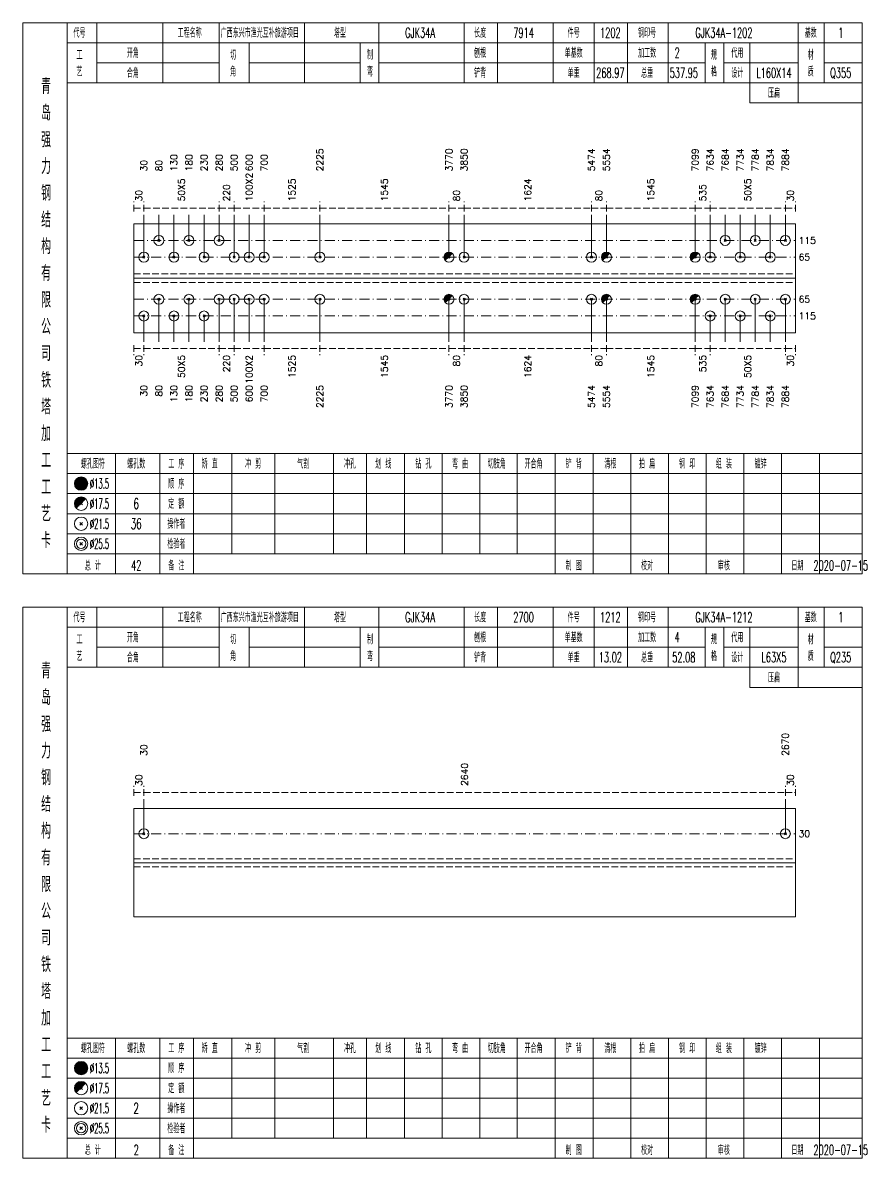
# Model space of a CAD drawing. Extents: x 0 to 2606, y -377 to 6479.
# Drawn here: x 1045.6 to 1298.5, y 1225 to 1565 of the extents above; entities that cross this region are included whole.
import ezdxf
from ezdxf.enums import TextEntityAlignment as Align

# ---------------------------------------------------------------- set-up
doc = ezdxf.new("R2010")
doc.units = 0
doc.header["$MEASUREMENT"] = 0
doc.linetypes.add('一点画线', pattern=[5.2, 3, -1, 0.2, -1])
doc.linetypes.add('虚线', pattern=[2.75, 2, -0.75])
doc.layers.get('0').update_dxf_attribs({"linetype": 'CONTINUOUS', "lineweight": 25})
doc.layers.add('1', color=7, linetype='CONTINUOUS', lineweight=25)
doc.layers.add('4', color=7, linetype='CONTINUOUS', lineweight=25)
doc.styles.get("Standard").update_dxf_attribs({"font": 'simplex.shx', "width": 0.7, "height": 3, "bigfont": 'gbhzfs.shx'})

msp = doc.modelspace()

# ---------------------------------------------------------------- linework, layer by layer
at = {"color": 8, "linetype": '虚线', "lineweight": 9}
for p, q in [((1078.9, 1508.5), (1078.9, 1511.5)), ((1081.9, 1508.5), (1081.9, 1511.5)), ((1081.9, 1508.5), (1081.9, 1511.5)), ((1104.4, 1508.5), (1104.4, 1511.5)), ((1104.4, 1508.5), (1104.4, 1511.5)), ((1108.9, 1508.5), (1108.9, 1511.5)), ((1108.9, 1508.5), (1108.9, 1511.5)), ((1117.9, 1508.5), (1117.9, 1511.5)), ((1117.9, 1508.5), (1117.9, 1511.5)), ((1134.6, 1508.5), (1134.6, 1511.5)), ((1134.6, 1508.5), (1134.6, 1511.5)), ((1173.27, 1508.5), (1173.27, 1511.5)), ((1173.27, 1508.5), (1173.27, 1511.5)), ((1177.77, 1508.5), (1177.77, 1511.5)), ((1177.77, 1508.5), (1177.77, 1511.5)), ((1215.92, 1508.5), (1215.92, 1511.5)), ((1215.92, 1508.5), (1215.92, 1511.5)), ((1220.42, 1508.5), (1220.42, 1511.5)), ((1220.42, 1508.5), (1220.42, 1511.5)), ((1247, 1508.5), (1247, 1511.5)), ((1247, 1508.5), (1247, 1511.5)), ((1251.5, 1508.5), (1251.5, 1511.5)), ((1251.5, 1508.5), (1251.5, 1511.5)), ((1274, 1508.5), (1274, 1511.5)), ((1274, 1508.5), (1274, 1511.5)), ((1277, 1508.5), (1277, 1511.5)), ((1078.9, 1509.5), (1081.9, 1509.5)), ((1081.9, 1509.5), (1104.4, 1509.5)), ((1104.4, 1509.5), (1108.9, 1509.5)), ((1108.9, 1509.5), (1117.9, 1509.5)), ((1117.9, 1509.5), (1134.6, 1509.5)), ((1134.6, 1509.5), (1173.27, 1509.5)), ((1173.27, 1509.5), (1177.77, 1509.5)), ((1177.77, 1509.5), (1215.92, 1509.5)), ((1215.92, 1509.5), (1220.42, 1509.5)), ((1220.42, 1509.5), (1247, 1509.5)), ((1247, 1509.5), (1251.5, 1509.5)), ((1251.5, 1509.5), (1274, 1509.5)), ((1274, 1509.5), (1277, 1509.5)), ((1078.9, 1468.5), (1078.9, 1465.5)), ((1078.9, 1467.5), (1081.9, 1467.5)), ((1081.9, 1468.5), (1081.9, 1465.5)), ((1081.9, 1468.5), (1081.9, 1465.5)), ((1081.9, 1467.5), (1104.4, 1467.5)), ((1104.4, 1468.5), (1104.4, 1465.5)), ((1104.4, 1468.5), (1104.4, 1465.5)), ((1104.4, 1467.5), (1108.9, 1467.5)), ((1108.9, 1468.5), (1108.9, 1465.5)), ((1108.9, 1468.5), (1108.9, 1465.5)), ((1108.9, 1467.5), (1117.9, 1467.5)), ((1117.9, 1468.5), (1117.9, 1465.5)), ((1117.9, 1468.5), (1117.9, 1465.5)), ((1117.9, 1467.5), (1134.6, 1467.5)), ((1134.6, 1468.5), (1134.6, 1465.5)), ((1134.6, 1468.5), (1134.6, 1465.5)), ((1134.6, 1467.5), (1173.27, 1467.5)), ((1173.27, 1468.5), (1173.27, 1465.5)), ((1173.27, 1468.5), (1173.27, 1465.5)), ((1173.27, 1467.5), (1177.77, 1467.5)), ((1177.77, 1468.5), (1177.77, 1465.5)), ((1177.77, 1468.5), (1177.77, 1465.5)), ((1177.77, 1467.5), (1215.92, 1467.5)), ((1215.92, 1468.5), (1215.92, 1465.5)), ((1215.92, 1468.5), (1215.92, 1465.5)), ((1215.92, 1467.5), (1220.42, 1467.5)), ((1220.42, 1468.5), (1220.42, 1465.5)), ((1220.42, 1468.5), (1220.42, 1465.5)), ((1220.42, 1467.5), (1247, 1467.5)), ((1247, 1468.5), (1247, 1465.5)), ((1247, 1468.5), (1247, 1465.5)), ((1247, 1467.5), (1251.5, 1467.5)), ((1251.5, 1468.5), (1251.5, 1465.5)), ((1251.5, 1468.5), (1251.5, 1465.5)), ((1251.5, 1467.5), (1274, 1467.5)), ((1274, 1468.5), (1274, 1465.5)), ((1274, 1468.5), (1274, 1465.5)), ((1274, 1467.5), (1277, 1467.5)), ((1277, 1468.5), (1277, 1465.5)), ((1078.9, 1333.5), (1078.9, 1336.5)), ((1081.9, 1333.5), (1081.9, 1336.5)), ((1081.9, 1333.5), (1081.9, 1336.5)), ((1274, 1333.5), (1274, 1336.5)), ((1274, 1333.5), (1274, 1336.5)), ((1277, 1333.5), (1277, 1336.5)), ((1078.9, 1334.5), (1081.9, 1334.5)), ((1081.9, 1334.5), (1274, 1334.5)), ((1274, 1334.5), (1277, 1334.5))]:
    msp.add_line(p, q, dxfattribs=at)
at = {"color": 7, "linetype": 'Continuous', "lineweight": 13}
for p, q in [((1081.9, 1494.81), (1081.9, 1507.5)), ((1086.4, 1499.81), (1086.4, 1507.5)), ((1090.9, 1494.81), (1090.9, 1507.5)), ((1095.4, 1499.81), (1095.4, 1507.5)), ((1099.9, 1494.81), (1099.9, 1507.5)), ((1104.4, 1499.81), (1104.4, 1507.5)), ((1108.9, 1494.81), (1108.9, 1507.5)), ((1113.4, 1494.81), (1113.4, 1507.5)), ((1117.9, 1494.81), (1117.9, 1507.5)), ((1134.6, 1494.81), (1134.6, 1507.5)), ((1173.27, 1494.81), (1173.27, 1507.5)), ((1177.77, 1494.81), (1177.77, 1507.5)), ((1215.92, 1494.81), (1215.92, 1507.5)), ((1220.42, 1494.81), (1220.42, 1507.5)), ((1247, 1494.81), (1247, 1507.5)), ((1251.5, 1494.81), (1251.5, 1507.5)), ((1256, 1499.81), (1256, 1507.5)), ((1260.5, 1494.81), (1260.5, 1507.5)), ((1265, 1499.81), (1265, 1507.5)), ((1269.5, 1494.81), (1269.5, 1507.5)), ((1274, 1499.81), (1274, 1507.5)), ((1086.1, 1499.51), (1086.7, 1500.11)), ((1086.7, 1499.51), (1086.1, 1500.11)), ((1095.1, 1499.51), (1095.7, 1500.11)), ((1095.7, 1499.51), (1095.1, 1500.11)), ((1104.1, 1499.51), (1104.7, 1500.11)), ((1104.7, 1499.51), (1104.1, 1500.11)), ((1255.7, 1499.51), (1256.3, 1500.11)), ((1256.3, 1499.51), (1255.7, 1500.11)), ((1264.7, 1499.51), (1265.3, 1500.11)), ((1265.3, 1499.51), (1264.7, 1500.11)), ((1273.7, 1499.51), (1274.3, 1500.11)), ((1274.3, 1499.51), (1273.7, 1500.11)), ((1081.6, 1494.51), (1082.2, 1495.11)), ((1082.2, 1494.51), (1081.6, 1495.11)), ((1090.6, 1494.51), (1091.2, 1495.11)), ((1091.2, 1494.51), (1090.6, 1495.11)), ((1099.6, 1494.51), (1100.2, 1495.11)), ((1100.2, 1494.51), (1099.6, 1495.11)), ((1108.6, 1494.51), (1109.2, 1495.11)), ((1109.2, 1494.51), (1108.6, 1495.11)), ((1113.1, 1494.51), (1113.7, 1495.11)), ((1113.7, 1494.51), (1113.1, 1495.11)), ((1117.6, 1494.51), (1118.2, 1495.11)), ((1118.2, 1494.51), (1117.6, 1495.11)), ((1134.3, 1494.51), (1134.9, 1495.11)), ((1134.9, 1494.51), (1134.3, 1495.11)), ((1177.47, 1494.51), (1178.07, 1495.11)), ((1178.07, 1494.51), (1177.47, 1495.11)), ((1215.62, 1494.51), (1216.22, 1495.11)), ((1216.22, 1494.51), (1215.62, 1495.11)), ((1251.2, 1494.51), (1251.8, 1495.11)), ((1251.8, 1494.51), (1251.2, 1495.11)), ((1260.2, 1494.51), (1260.8, 1495.11)), ((1260.8, 1494.51), (1260.2, 1495.11)), ((1269.2, 1494.51), (1269.8, 1495.11)), ((1269.8, 1494.51), (1269.2, 1495.11)), ((1086.4, 1482.19), (1086.4, 1469.5)), ((1095.4, 1482.19), (1095.4, 1469.5)), ((1104.4, 1482.19), (1104.4, 1469.5)), ((1108.9, 1482.19), (1108.9, 1469.5)), ((1113.4, 1482.19), (1113.4, 1469.5)), ((1117.9, 1482.19), (1117.9, 1469.5)), ((1134.6, 1482.19), (1134.6, 1469.5)), ((1173.27, 1482.19), (1173.27, 1469.5)), ((1177.77, 1482.19), (1177.77, 1469.5)), ((1215.92, 1482.19), (1215.92, 1469.5)), ((1220.42, 1482.19), (1220.42, 1469.5)), ((1247, 1482.19), (1247, 1469.5)), ((1256, 1482.19), (1256, 1469.5)), ((1265, 1482.19), (1265, 1469.5)), ((1274, 1482.19), (1274, 1469.5)), ((1081.9, 1477.19), (1081.9, 1469.5)), ((1090.9, 1477.19), (1090.9, 1469.5)), ((1099.9, 1477.19), (1099.9, 1469.5)), ((1251.5, 1477.19), (1251.5, 1469.5)), ((1260.5, 1477.19), (1260.5, 1469.5)), ((1269.5, 1477.19), (1269.5, 1469.5)), ((1081.9, 1322.19), (1081.9, 1332.5)), ((1274, 1322.19), (1274, 1332.5)), ((1081.6, 1321.89), (1082.2, 1322.49)), ((1082.2, 1321.89), (1081.6, 1322.49)), ((1273.7, 1321.89), (1274.3, 1322.49)), ((1274.3, 1321.89), (1273.7, 1322.49))]:
    msp.add_line(p, q, dxfattribs=at)
at = {"color": 7, "linetype": 'Continuous', "lineweight": 18}
for p, q in [((1078.9, 1504.81), (1078.9, 1472.19)), ((1078.9, 1504.81), (1277, 1504.81)), ((1277, 1504.81), (1277, 1472.19)), ((1078.9, 1488.5), (1277, 1488.5)), ((1078.9, 1329.69), (1078.9, 1297.31)), ((1078.9, 1329.69), (1277, 1329.69)), ((1277, 1329.69), (1277, 1297.31)), ((1078.9, 1313.5), (1277, 1313.5))]:
    msp.add_line(p, q, dxfattribs=at)
at = {"color": 3, "linetype": '一点画线', "lineweight": 13}
for p, q in [((1078.9, 1499.81), (1277, 1499.81)), ((1078.9, 1494.81), (1277, 1494.81)), ((1078.9, 1482.19), (1277, 1482.19)), ((1078.9, 1477.19), (1277, 1477.19)), ((1078.9, 1322.19), (1277, 1322.19))]:
    msp.add_line(p, q, dxfattribs=at)
at = {"color": 7, "linetype": 'Continuous', "lineweight": 0}
for p, q in [((1172.97, 1494.51), (1173.57, 1495.11)), ((1172.97, 1495.11), (1173.57, 1494.51)), ((1220.12, 1494.51), (1220.72, 1495.11)), ((1220.12, 1495.11), (1220.72, 1494.51)), ((1246.7, 1494.51), (1247.3, 1495.11)), ((1246.7, 1495.11), (1247.3, 1494.51))]:
    msp.add_line(p, q, dxfattribs=at)
at = {"color": 1, "linetype": '虚线', "lineweight": 18}
for p, q in [((1078.9, 1489.81), (1277, 1489.81)), ((1078.9, 1487.19), (1277, 1487.19)), ((1078.9, 1314.69), (1277, 1314.69)), ((1078.9, 1312.31), (1277, 1312.31))]:
    msp.add_line(p, q, dxfattribs=at)
at = {"color": 7, "linetype": 'Continuous', "lineweight": 13}
for centre in [(1086.4, 1499.81), (1095.4, 1499.81), (1104.4, 1499.81), (1256, 1499.81), (1265, 1499.81), (1274, 1499.81), (1081.9, 1494.81), (1090.9, 1494.81), (1099.9, 1494.81), (1108.9, 1494.81), (1113.4, 1494.81), (1117.9, 1494.81), (1134.6, 1494.81), (1173.27, 1494.81), (1177.77, 1494.81), (1215.92, 1494.81), (1220.42, 1494.81), (1247, 1494.81), (1251.5, 1494.81), (1260.5, 1494.81), (1269.5, 1494.81), (1081.9, 1322.19), (1274, 1322.19)]:
    msp.add_circle(centre, 1.5, dxfattribs=at)
for centre, radius in [((1173.27, 1494.81), 1.35), ((1173.27, 1494.81), 1.2), ((1220.42, 1494.81), 1.35), ((1220.42, 1494.81), 1.2), ((1247, 1494.81), 1.35), ((1247, 1494.81), 1.2), ((1173.27, 1494.81), 1.05), ((1173.27, 1494.81), 0.9), ((1173.27, 1494.81), 0.75), ((1173.27, 1494.81), 0.6), ((1173.27, 1494.81), 0.45), ((1173.27, 1494.81), 0.3), ((1173.27, 1494.81), 0.15), ((1220.42, 1494.81), 1.05), ((1220.42, 1494.81), 0.9), ((1220.42, 1494.81), 0.75), ((1220.42, 1494.81), 0.6), ((1220.42, 1494.81), 0.45), ((1220.42, 1494.81), 0.3), ((1220.42, 1494.81), 0.15), ((1247, 1494.81), 1.05), ((1247, 1494.81), 0.9), ((1247, 1494.81), 0.75), ((1247, 1494.81), 0.6), ((1247, 1494.81), 0.45), ((1247, 1494.81), 0.3), ((1247, 1494.81), 0.15)]:
    msp.add_arc(centre, radius, 45, 225, dxfattribs=at)
at = {"layer": '1', "color": 7, "linetype": 'Continuous', "lineweight": 13}
for p, q in [((1086.1, 1481.89), (1086.7, 1482.49)), ((1086.7, 1481.89), (1086.1, 1482.49)), ((1095.1, 1481.89), (1095.7, 1482.49)), ((1095.7, 1481.89), (1095.1, 1482.49)), ((1104.1, 1481.89), (1104.7, 1482.49)), ((1104.7, 1481.89), (1104.1, 1482.49)), ((1108.6, 1481.89), (1109.2, 1482.49)), ((1109.2, 1481.89), (1108.6, 1482.49)), ((1113.1, 1481.89), (1113.7, 1482.49)), ((1113.7, 1481.89), (1113.1, 1482.49)), ((1117.6, 1481.89), (1118.2, 1482.49)), ((1118.2, 1481.89), (1117.6, 1482.49)), ((1134.3, 1481.89), (1134.9, 1482.49)), ((1134.9, 1481.89), (1134.3, 1482.49)), ((1177.47, 1481.89), (1178.07, 1482.49)), ((1178.07, 1481.89), (1177.47, 1482.49)), ((1215.62, 1481.89), (1216.22, 1482.49)), ((1216.22, 1481.89), (1215.62, 1482.49)), ((1255.7, 1481.89), (1256.3, 1482.49)), ((1256.3, 1481.89), (1255.7, 1482.49)), ((1264.7, 1481.89), (1265.3, 1482.49)), ((1265.3, 1481.89), (1264.7, 1482.49)), ((1273.7, 1481.89), (1274.3, 1482.49)), ((1274.3, 1481.89), (1273.7, 1482.49)), ((1081.6, 1476.89), (1082.2, 1477.49)), ((1082.2, 1476.89), (1081.6, 1477.49)), ((1090.6, 1476.89), (1091.2, 1477.49)), ((1091.2, 1476.89), (1090.6, 1477.49)), ((1099.6, 1476.89), (1100.2, 1477.49)), ((1100.2, 1476.89), (1099.6, 1477.49)), ((1251.2, 1476.89), (1251.8, 1477.49)), ((1251.8, 1476.89), (1251.2, 1477.49)), ((1260.2, 1476.89), (1260.8, 1477.49)), ((1260.8, 1476.89), (1260.2, 1477.49)), ((1269.2, 1476.89), (1269.8, 1477.49)), ((1269.8, 1476.89), (1269.2, 1477.49))]:
    msp.add_line(p, q, dxfattribs=at)
at = {"layer": '1', "color": 7, "linetype": 'Continuous', "lineweight": 0}
for p, q in [((1172.97, 1481.89), (1173.57, 1482.49)), ((1172.97, 1482.49), (1173.57, 1481.89)), ((1220.12, 1481.89), (1220.72, 1482.49)), ((1220.12, 1482.49), (1220.72, 1481.89)), ((1246.7, 1481.89), (1247.3, 1482.49)), ((1246.7, 1482.49), (1247.3, 1481.89))]:
    msp.add_line(p, q, dxfattribs=at)
at = {"layer": '1', "color": 7, "linetype": 'Continuous', "lineweight": 18}
for p, q in [((1078.9, 1472.19), (1277, 1472.19)), ((1078.9, 1297.31), (1277, 1297.31))]:
    msp.add_line(p, q, dxfattribs=at)
at = {"layer": '1', "color": 7, "linetype": 'Continuous', "lineweight": 13}
for centre in [(1086.4, 1482.19), (1095.4, 1482.19), (1104.4, 1482.19), (1108.9, 1482.19), (1113.4, 1482.19), (1117.9, 1482.19), (1134.6, 1482.19), (1173.27, 1482.19), (1177.77, 1482.19), (1215.92, 1482.19), (1220.42, 1482.19), (1247, 1482.19), (1256, 1482.19), (1265, 1482.19), (1274, 1482.19), (1081.9, 1477.19), (1090.9, 1477.19), (1099.9, 1477.19), (1251.5, 1477.19), (1260.5, 1477.19), (1269.5, 1477.19)]:
    msp.add_circle(centre, 1.5, dxfattribs=at)
for centre, radius in [((1173.27, 1482.19), 1.35), ((1173.27, 1482.19), 1.2), ((1173.27, 1482.19), 1.05), ((1173.27, 1482.19), 0.9), ((1173.27, 1482.19), 0.75), ((1173.27, 1482.19), 0.6), ((1173.27, 1482.19), 0.45), ((1173.27, 1482.19), 0.3), ((1220.42, 1482.19), 1.35), ((1220.42, 1482.19), 1.2), ((1220.42, 1482.19), 1.05), ((1220.42, 1482.19), 0.9), ((1220.42, 1482.19), 0.75), ((1220.42, 1482.19), 0.6), ((1220.42, 1482.19), 0.45), ((1220.42, 1482.19), 0.3), ((1247, 1482.19), 1.35), ((1247, 1482.19), 1.2), ((1247, 1482.19), 1.05), ((1247, 1482.19), 0.9), ((1247, 1482.19), 0.75), ((1247, 1482.19), 0.6), ((1247, 1482.19), 0.45), ((1247, 1482.19), 0.3), ((1173.27, 1482.19), 0.15), ((1220.42, 1482.19), 0.15), ((1247, 1482.19), 0.15)]:
    msp.add_arc(centre, radius, 45, 225, dxfattribs=at)
at = {"layer": '4', "color": 1, "linetype": 'Continuous', "lineweight": 18}
for p, q in [((1058.9, 1400), (1058.9, 1565)), ((1067.8, 1547), (1067.8, 1565)), ((1087.6, 1547), (1087.6, 1565)), ((1104.4, 1547), (1104.4, 1565)), ((1130, 1547), (1130, 1565)), ((1152.3, 1547), (1152.3, 1565)), ((1177.8, 1547), (1177.8, 1565)), ((1187.8, 1547), (1187.8, 1565)), ((1204.5, 1547), (1204.5, 1565)), ((1216.7, 1547), (1216.7, 1565)), ((1226.7, 1547), (1226.7, 1565)), ((1238.9, 1547), (1238.9, 1565)), ((1277.8, 1541), (1277.8, 1565)), ((1285.6, 1547), (1285.6, 1565)), ((1058.9, 1559), (1297, 1559)), ((1113.4, 1547), (1113.4, 1559)), ((1146.7, 1547), (1146.7, 1559)), ((1250, 1547), (1250, 1559)), ((1255.6, 1547), (1255.6, 1559)), ((1263.4, 1541), (1263.4, 1559)), ((1067.8, 1553), (1104.4, 1553)), ((1113.4, 1553), (1146.7, 1553)), ((1152.3, 1553), (1250, 1553)), ((1255.6, 1553), (1277.8, 1553)), ((1285.6, 1553), (1297, 1553)), ((1058.9, 1547), (1297, 1547)), ((1263.4, 1541), (1297, 1541)), ((1058.9, 1436), (1297, 1436)), ((1073.4, 1400), (1073.4, 1436)), ((1086.7, 1400), (1086.7, 1436)), ((1096.8, 1400), (1096.8, 1436)), ((1108.2, 1406), (1108.2, 1436)), ((1121.1, 1406), (1121.1, 1436)), ((1138.7, 1406), (1138.7, 1436)), ((1148.6, 1406), (1148.6, 1436)), ((1159.9, 1406), (1159.9, 1436)), ((1171.2, 1406), (1171.2, 1436)), ((1182.5, 1406), (1182.5, 1436)), ((1193.7, 1406), (1193.7, 1436)), ((1205.1, 1406), (1205.1, 1436)), ((1216.4, 1406), (1216.4, 1436)), ((1227.7, 1406), (1227.7, 1436)), ((1239, 1406), (1239, 1436)), ((1250.3, 1406), (1250.3, 1436)), ((1261.6, 1406), (1261.6, 1436)), ((1272.9, 1406), (1272.9, 1436)), ((1284.2, 1406), (1284.2, 1436)), ((1058.9, 1430), (1297, 1430)), ((1058.9, 1424), (1297, 1424)), ((1058.9, 1418), (1297, 1418)), ((1058.9, 1412), (1297, 1412)), ((1058.9, 1406), (1297, 1406)), ((1205.1, 1400), (1205.1, 1406)), ((1216.4, 1400), (1216.4, 1406)), ((1227.7, 1400), (1227.7, 1406)), ((1239, 1400), (1239, 1406)), ((1250.3, 1400), (1250.3, 1406)), ((1261.6, 1400), (1261.6, 1406)), ((1272.9, 1400), (1272.9, 1406)), ((1284.2, 1400), (1284.2, 1406)), ((1058.9, 1225), (1058.9, 1390)), ((1067.8, 1372), (1067.8, 1390)), ((1087.6, 1372), (1087.6, 1390)), ((1104.4, 1372), (1104.4, 1390)), ((1130, 1372), (1130, 1390)), ((1152.3, 1372), (1152.3, 1390)), ((1177.8, 1372), (1177.8, 1390)), ((1187.8, 1372), (1187.8, 1390)), ((1204.5, 1372), (1204.5, 1390)), ((1216.7, 1372), (1216.7, 1390)), ((1226.7, 1372), (1226.7, 1390)), ((1238.9, 1372), (1238.9, 1390)), ((1277.8, 1366), (1277.8, 1390)), ((1285.6, 1372), (1285.6, 1390)), ((1058.9, 1384), (1297, 1384)), ((1113.4, 1372), (1113.4, 1384)), ((1146.7, 1372), (1146.7, 1384)), ((1250, 1372), (1250, 1384)), ((1255.6, 1372), (1255.6, 1384)), ((1263.4, 1366), (1263.4, 1384)), ((1067.8, 1378), (1104.4, 1378)), ((1113.4, 1378), (1146.7, 1378)), ((1152.3, 1378), (1250, 1378)), ((1255.6, 1378), (1277.8, 1378)), ((1285.6, 1378), (1297, 1378)), ((1058.9, 1372), (1297, 1372)), ((1263.4, 1366), (1297, 1366)), ((1058.9, 1261), (1297, 1261)), ((1073.4, 1225), (1073.4, 1261)), ((1086.7, 1225), (1086.7, 1261)), ((1096.8, 1225), (1096.8, 1261)), ((1108.2, 1231), (1108.2, 1261)), ((1121.1, 1231), (1121.1, 1261)), ((1138.7, 1231), (1138.7, 1261)), ((1148.6, 1231), (1148.6, 1261)), ((1159.9, 1231), (1159.9, 1261)), ((1171.2, 1231), (1171.2, 1261)), ((1182.5, 1231), (1182.5, 1261)), ((1193.7, 1231), (1193.7, 1261)), ((1205.1, 1231), (1205.1, 1261)), ((1216.4, 1231), (1216.4, 1261)), ((1227.7, 1231), (1227.7, 1261)), ((1239, 1231), (1239, 1261)), ((1250.3, 1231), (1250.3, 1261)), ((1261.6, 1231), (1261.6, 1261)), ((1272.9, 1231), (1272.9, 1261)), ((1284.2, 1231), (1284.2, 1261)), ((1058.9, 1255), (1297, 1255)), ((1058.9, 1249), (1297, 1249)), ((1058.9, 1243), (1297, 1243)), ((1058.9, 1237), (1297, 1237)), ((1058.9, 1231), (1297, 1231)), ((1205.1, 1225), (1205.1, 1231)), ((1216.4, 1225), (1216.4, 1231)), ((1227.7, 1225), (1227.7, 1231)), ((1239, 1225), (1239, 1231)), ((1250.3, 1225), (1250.3, 1231)), ((1261.6, 1225), (1261.6, 1231)), ((1272.9, 1225), (1272.9, 1231)), ((1284.2, 1225), (1284.2, 1231))]:
    msp.add_line(p, q, dxfattribs=at)
at = {"layer": '4', "color": 7, "linetype": 'Continuous', "lineweight": 13}
for p, q in [((1062.9, 1426.8), (1063.3, 1427.2)), ((1063.3, 1426.8), (1062.9, 1427.2)), ((1062.7, 1414.6), (1063.5, 1415.4)), ((1063.5, 1414.6), (1062.7, 1415.4)), ((1062.7, 1408.6), (1063.5, 1409.4)), ((1063.5, 1408.6), (1062.7, 1409.4)), ((1062.9, 1251.8), (1063.3, 1252.2)), ((1063.3, 1251.8), (1062.9, 1252.2)), ((1062.7, 1239.6), (1063.5, 1240.4)), ((1063.5, 1239.6), (1062.7, 1240.4)), ((1062.7, 1233.6), (1063.5, 1234.4)), ((1063.5, 1233.6), (1062.7, 1234.4))]:
    msp.add_line(p, q, dxfattribs=at)
at = {"layer": '4', "color": 7, "linetype": 'Continuous', "lineweight": 0}
for p, q in [((1062.7, 1420.6), (1063.5, 1421.4)), ((1062.7, 1421.4), (1063.5, 1420.6)), ((1062.7, 1245.6), (1063.5, 1246.4)), ((1062.7, 1246.4), (1063.5, 1245.6))]:
    msp.add_line(p, q, dxfattribs=at)
at = {"layer": '4', "color": 1, "linetype": 'Continuous', "lineweight": 18}
for points in [[(1045.6, 1565), (1045.6, 1400), (1297, 1400), (1297, 1565)], [(1045.6, 1390), (1045.6, 1225), (1297, 1225), (1297, 1390)]]:
    msp.add_lwpolyline(points, close=True, dxfattribs=at)
at = {"layer": '4', "color": 7, "linetype": 'Continuous', "lineweight": 13}
for centre, radius in [((1063.1, 1427), 2), ((1063.1, 1427), 1.8), ((1063.1, 1427), 1.6), ((1063.1, 1427), 1.4), ((1063.1, 1427), 1.2), ((1063.1, 1427), 1), ((1063.1, 1427), 0.8), ((1063.1, 1427), 0.6), ((1063.1, 1427), 0.4), ((1063.1, 1427), 0.2), ((1063.1, 1421), 2), ((1063.1, 1415), 2), ((1063.1, 1409), 2), ((1063.1, 1409), 1.4), ((1063.1, 1252), 2), ((1063.1, 1252), 1.8), ((1063.1, 1252), 1.6), ((1063.1, 1252), 1.4), ((1063.1, 1252), 1.2), ((1063.1, 1252), 1), ((1063.1, 1252), 0.8), ((1063.1, 1252), 0.6), ((1063.1, 1252), 0.4), ((1063.1, 1252), 0.2), ((1063.1, 1246), 2), ((1063.1, 1240), 2), ((1063.1, 1234), 2), ((1063.1, 1234), 1.4)]:
    msp.add_circle(centre, radius, dxfattribs=at)
for centre, radius in [((1063.1, 1421), 1.8), ((1063.1, 1421), 1.6), ((1063.1, 1421), 1.4), ((1063.1, 1421), 1.2), ((1063.1, 1421), 1), ((1063.1, 1421), 0.8), ((1063.1, 1421), 0.6), ((1063.1, 1421), 0.4), ((1063.1, 1421), 0.2), ((1063.1, 1246), 1.8), ((1063.1, 1246), 1.6), ((1063.1, 1246), 1.4), ((1063.1, 1246), 1.2), ((1063.1, 1246), 1), ((1063.1, 1246), 0.8), ((1063.1, 1246), 0.6), ((1063.1, 1246), 0.4), ((1063.1, 1246), 0.2)]:
    msp.add_arc(centre, radius, 45, 225, dxfattribs=at)

# ---------------------------------------------------------------- texts
at = {"color": 7, "linetype": 'Continuous', "lineweight": 13}
for s, p in [('2225', (1134.6, 1520.5)), ('3770', (1173.27, 1520.5)), ('3850', (1177.77, 1520.5)), ('5474', (1215.92, 1520.5)), ('5554', (1220.42, 1520.5)), ('7099', (1247, 1520.5)), ('7634', (1251.5, 1520.5)), ('7684', (1256, 1520.5)), ('7734', (1260.5, 1520.5)), ('7784', (1265, 1520.5)), ('7834', (1269.5, 1520.5)), ('7884', (1274, 1520.5)), ('30', (1081.9, 1520.5)), ('80', (1086.4, 1520.5)), ('130', (1090.9, 1520.5)), ('180', (1095.4, 1520.5)), ('230', (1099.9, 1520.5)), ('280', (1104.4, 1520.5)), ('500', (1108.9, 1520.5)), ('600', (1113.4, 1520.5)), ('700', (1117.9, 1520.5)), ('2670', (1274, 1345.5)), ('30', (1081.9, 1345.5))]:
    msp.add_text(s, height=2, rotation=90, dxfattribs=at).set_placement(p, align=Align.MIDDLE_LEFT)
at = {"color": 8, "linetype": 'Continuous', "lineweight": 9}
for s, p in [('100X2', (1113.4, 1511.5)), ('50X5', (1093.15, 1511.5)), ('1525', (1126.25, 1511.5)), ('1545', (1153.93, 1511.5)), ('1624', (1196.85, 1511.5)), ('1545', (1233.71, 1511.5)), ('50X5', (1262.75, 1511.5)), ('30', (1080.4, 1511.5)), ('220', (1106.65, 1511.5)), ('80', (1175.52, 1511.5)), ('80', (1218.17, 1511.5)), ('535', (1249.25, 1511.5)), ('30', (1275.5, 1511.5)), ('2640', (1177.95, 1336.5)), ('30', (1080.4, 1336.5)), ('30', (1275.5, 1336.5))]:
    msp.add_text(s, height=2, rotation=90, dxfattribs=at).set_placement(p, align=Align.MIDDLE_LEFT)
at = {"color": 7, "linetype": 'Continuous', "lineweight": 13}
for s, p in [('115', (1278, 1499.81)), ('65', (1278, 1494.81)), ('65', (1278, 1482.19)), ('115', (1278, 1477.19)), ('30', (1278, 1322.19))]:
    msp.add_text(s, height=2, dxfattribs=at).set_placement(p, align=Align.MIDDLE_LEFT)
at = {"color": 8, "linetype": 'Continuous', "lineweight": 9}
for s, p in [('30', (1080.4, 1465.5)), ('50X5', (1093.15, 1465.5)), ('220', (1106.65, 1465.5)), ('100X2', (1113.4, 1465.5)), ('1525', (1126.25, 1465.5)), ('1545', (1153.93, 1465.5)), ('80', (1175.52, 1465.5)), ('1624', (1196.85, 1465.5)), ('80', (1218.17, 1465.5)), ('1545', (1233.71, 1465.5)), ('535', (1249.25, 1465.5)), ('50X5', (1262.75, 1465.5)), ('30', (1275.5, 1465.5))]:
    msp.add_text(s, height=2, rotation=90, dxfattribs=at).set_placement(p, align=Align.MIDDLE_RIGHT)
at = {"layer": '1', "color": 7, "linetype": 'Continuous', "lineweight": 13}
for s, p in [('30', (1081.9, 1456.5)), ('80', (1086.4, 1456.5)), ('130', (1090.9, 1456.5)), ('180', (1095.4, 1456.5)), ('230', (1099.9, 1456.5)), ('280', (1104.4, 1456.5)), ('500', (1108.9, 1456.5)), ('600', (1113.4, 1456.5)), ('700', (1117.9, 1456.5)), ('2225', (1134.6, 1456.5)), ('3770', (1173.27, 1456.5)), ('3850', (1177.77, 1456.5)), ('5474', (1215.92, 1456.5)), ('5554', (1220.42, 1456.5)), ('7099', (1247, 1456.5)), ('7634', (1251.5, 1456.5)), ('7684', (1256, 1456.5)), ('7734', (1260.5, 1456.5)), ('7784', (1265, 1456.5)), ('7834', (1269.5, 1456.5)), ('7884', (1274, 1456.5))]:
    msp.add_text(s, height=2, rotation=90, dxfattribs=at).set_placement(p, align=Align.MIDDLE_RIGHT)
at = {"layer": '4', "color": 1, "linetype": 'Continuous', "lineweight": 13}
for s, height, width, p in [('代号', 3, 0.6, (1062.6, 1562)), ('工程名称', 3, 0.6, (1095.6, 1562)), ('广西东兴市渔光互补旅游项目', 3, 0.6, (1116.6, 1562)), ('塔型', 3, 0.6, (1140.6, 1562)), ('GJK34A', 3, 0.6, (1164.6, 1562)), ('长度', 3, 0.6, (1182.6, 1562)), ('7914', 3, 0.6, (1195.6, 1562)), ('件号', 3, 0.6, (1210.6, 1562)), ('1202', 3, 0.6, (1221.6, 1562)), ('钢印号', 3, 0.6, (1232.6, 1562)), ('GJK34A-1202', 3, 0.6, (1255.6, 1562)), ('基数', 3, 0.6, (1281.6, 1562)), ('1', 3, 0.6, (1290.6, 1562)), ('开角', 3, 0.6, (1078.6, 1556)), ('刨根', 3, 0.6, (1182.6, 1556)), ('单基数', 3, 0.6, (1210.6, 1556)), ('加工数', 3, 0.6, (1232.6, 1556)), ('2', 3, 0.6, (1241.6, 1556)), ('代用', 3, 0.6, (1259.6, 1556)), ('材', 3, 0.6, (1281.6, 1555.4)), ('工', 3, 0.6, (1062.6, 1555.4)), ('切', 3, 0.6, (1108.6, 1555.4)), ('制', 3, 0.6, (1149.6, 1555.4)), ('规', 3, 0.6, (1252.6, 1555.4)), ('艺', 3, 0.6, (1062.6, 1550.4)), ('合角', 3, 0.6, (1078.6, 1550)), ('角', 3, 0.6, (1108.6, 1550.4)), ('弯', 3, 0.6, (1149.6, 1550.4)), ('铲背', 3, 0.6, (1182.6, 1550)), ('单重', 3, 0.6, (1210.6, 1550)), ('268.97', 3, 0.6, (1221.6, 1550)), ('总重', 3, 0.6, (1232.6, 1550)), ('537.95', 3, 0.6, (1243.6, 1550)), ('格', 3, 0.6, (1252.6, 1550.4)), ('设计', 3, 0.6, (1259.6, 1550)), ('L160X14', 3, 0.6, (1270.6, 1550)), ('质', 3, 0.6, (1281.6, 1550.4)), ('Q355', 3, 0.6, (1290.6, 1550)), ('青', 4.6, 0.8, (1052.6, 1546)), ('压扁', 3, 0.6, (1270.6, 1544)), ('岛', 4.6, 0.8, (1052.6, 1538)), ('强', 4.6, 0.8, (1052.6, 1530)), ('力', 4.6, 0.8, (1052.6, 1522)), ('钢', 4.6, 0.8, (1052.6, 1514)), ('结', 4.6, 0.8, (1052.6, 1506)), ('构', 4.6, 0.8, (1052.6, 1498)), ('有', 4.6, 0.8, (1052.6, 1490)), ('限', 4.6, 0.8, (1052.6, 1482)), ('公', 4.6, 0.8, (1052.6, 1474)), ('司', 4.6, 0.8, (1052.6, 1466)), ('铁', 4.6, 0.8, (1052.6, 1458)), ('塔', 4.6, 0.8, (1052.6, 1450)), ('加', 4.6, 0.8, (1052.6, 1442)), ('工', 4.6, 0.8, (1052.6, 1434)), ('螺孔图符', 3, 0.6, (1066.6, 1433)), ('螺孔数', 3, 0.6, (1079.6, 1433)), ('工 序', 3, 0.6, (1091.6, 1433)), ('矫 直', 3, 0.6, (1101.6, 1433)), ('冲 剪', 3, 0.6, (1114.6, 1433)), ('气割', 3, 0.6, (1129.6, 1433)), ('冲孔', 3, 0.6, (1143.6, 1433)), ('划 线', 3, 0.6, (1153.6, 1433)), ('钻 孔', 3, 0.6, (1165.6, 1433)), ('弯 曲', 3, 0.6, (1176.6, 1433)), ('切肢角', 3, 0.6, (1187.6, 1433)), ('开合角', 3, 0.6, (1198.6, 1433)), ('铲 背', 3, 0.6, (1210.6, 1433)), ('清根', 3, 0.6, (1221.6, 1433)), ('拍 扁', 3, 0.6, (1232.6, 1433)), ('钢 印', 3, 0.6, (1244.6, 1433)), ('组 装', 3, 0.6, (1255.6, 1433)), ('镀锌', 3, 0.6, (1266.6, 1433)), ('工', 4.6, 0.8, (1052.6, 1426)), ('%%C13.5', 3, 0.5, (1068.6, 1427)), ('顺 序', 3, 0.6, (1091.6, 1427)), ('%%C17.5', 3, 0.5, (1068.6, 1421)), ('6', 3.2, 0.6, (1079.6, 1421)), ('定 额', 3, 0.6, (1091.6, 1421)), ('艺', 4.6, 0.8, (1052.6, 1418)), ('%%C21.5', 3, 0.5, (1068.6, 1415)), ('36', 3.2, 0.6, (1079.6, 1415)), ('操作者', 3, 0.6, (1091.6, 1415)), ('卡', 4.6, 0.8, (1052.6, 1410)), ('%%C25.5', 3, 0.5, (1068.6, 1409)), ('检验者', 3, 0.6, (1091.6, 1409)), ('总 计', 3, 0.6, (1066.6, 1402.5)), ('备 注', 3, 0.6, (1091.6, 1402.5)), ('制 图', 3, 0.6, (1210.6, 1402.5)), ('校对', 3, 0.6, (1232.6, 1402.5)), ('审核', 3, 0.6, (1255.6, 1402.5)), ('日期', 3, 0.6, (1277.6, 1402.5)), ('42', 3, 0.6, (1079.6, 1402.5)), ('2020-07-15', 3, 0.6, (1290.6, 1402.5)), ('代号', 3, 0.6, (1062.6, 1387)), ('工程名称', 3, 0.6, (1095.6, 1387)), ('广西东兴市渔光互补旅游项目', 3, 0.6, (1116.6, 1387)), ('塔型', 3, 0.6, (1140.6, 1387)), ('GJK34A', 3, 0.6, (1164.6, 1387)), ('长度', 3, 0.6, (1182.6, 1387)), ('2700', 3, 0.6, (1195.6, 1387)), ('件号', 3, 0.6, (1210.6, 1387)), ('1212', 3, 0.6, (1221.6, 1387)), ('钢印号', 3, 0.6, (1232.6, 1387)), ('GJK34A-1212', 3, 0.6, (1255.6, 1387)), ('基数', 3, 0.6, (1281.6, 1387)), ('1', 3, 0.6, (1290.6, 1387)), ('工', 3, 0.6, (1062.6, 1380.4)), ('开角', 3, 0.6, (1078.6, 1381)), ('切', 3, 0.6, (1108.6, 1380.4)), ('制', 3, 0.6, (1149.6, 1380.4)), ('刨根', 3, 0.6, (1182.6, 1381)), ('单基数', 3, 0.6, (1210.6, 1381)), ('加工数', 3, 0.6, (1232.6, 1381)), ('4', 3, 0.6, (1241.6, 1381)), ('规', 3, 0.6, (1252.6, 1380.4)), ('代用', 3, 0.6, (1259.6, 1381)), ('材', 3, 0.6, (1281.6, 1380.4)), ('艺', 3, 0.6, (1062.6, 1375.4)), ('角', 3, 0.6, (1108.6, 1375.4)), ('弯', 3, 0.6, (1149.6, 1375.4)), ('格', 3, 0.6, (1252.6, 1375.4)), ('质', 3, 0.6, (1281.6, 1375.4)), ('青', 4.6, 0.8, (1052.6, 1371)), ('合角', 3, 0.6, (1078.6, 1375)), ('铲背', 3, 0.6, (1182.6, 1375)), ('单重', 3, 0.6, (1210.6, 1375)), ('13.02', 3, 0.6, (1221.6, 1375)), ('总重', 3, 0.6, (1232.6, 1375)), ('52.08', 3, 0.6, (1243.6, 1375)), ('设计', 3, 0.6, (1259.6, 1375)), ('L63X5', 3, 0.6, (1270.6, 1375)), ('Q235', 3, 0.6, (1290.6, 1375)), ('压扁', 3, 0.6, (1270.6, 1369)), ('岛', 4.6, 0.8, (1052.6, 1363)), ('强', 4.6, 0.8, (1052.6, 1355)), ('力', 4.6, 0.8, (1052.6, 1347)), ('钢', 4.6, 0.8, (1052.6, 1339)), ('结', 4.6, 0.8, (1052.6, 1331)), ('构', 4.6, 0.8, (1052.6, 1323)), ('有', 4.6, 0.8, (1052.6, 1315)), ('限', 4.6, 0.8, (1052.6, 1307)), ('公', 4.6, 0.8, (1052.6, 1299)), ('司', 4.6, 0.8, (1052.6, 1291)), ('铁', 4.6, 0.8, (1052.6, 1283)), ('塔', 4.6, 0.8, (1052.6, 1275)), ('加', 4.6, 0.8, (1052.6, 1267)), ('工', 4.6, 0.8, (1052.6, 1259)), ('螺孔图符', 3, 0.6, (1066.6, 1258)), ('螺孔数', 3, 0.6, (1079.6, 1258)), ('工 序', 3, 0.6, (1091.6, 1258)), ('矫 直', 3, 0.6, (1101.6, 1258)), ('冲 剪', 3, 0.6, (1114.6, 1258)), ('气割', 3, 0.6, (1129.6, 1258)), ('冲孔', 3, 0.6, (1143.6, 1258)), ('划 线', 3, 0.6, (1153.6, 1258)), ('钻 孔', 3, 0.6, (1165.6, 1258)), ('弯 曲', 3, 0.6, (1176.6, 1258)), ('切肢角', 3, 0.6, (1187.6, 1258)), ('开合角', 3, 0.6, (1198.6, 1258)), ('铲 背', 3, 0.6, (1210.6, 1258)), ('清根', 3, 0.6, (1221.6, 1258)), ('拍 扁', 3, 0.6, (1232.6, 1258)), ('钢 印', 3, 0.6, (1244.6, 1258)), ('组 装', 3, 0.6, (1255.6, 1258)), ('镀锌', 3, 0.6, (1266.6, 1258)), ('工', 4.6, 0.8, (1052.6, 1251)), ('%%C13.5', 3, 0.5, (1068.6, 1252)), ('顺 序', 3, 0.6, (1091.6, 1252)), ('定 额', 3, 0.6, (1091.6, 1246)), ('艺', 4.6, 0.8, (1052.6, 1243)), ('%%C17.5', 3, 0.5, (1068.6, 1246)), ('%%C21.5', 3, 0.5, (1068.6, 1240)), ('2', 3.2, 0.6, (1079.6, 1240)), ('操作者', 3, 0.6, (1091.6, 1240)), ('卡', 4.6, 0.8, (1052.6, 1235)), ('%%C25.5', 3, 0.5, (1068.6, 1234)), ('检验者', 3, 0.6, (1091.6, 1234)), ('总 计', 3, 0.6, (1066.6, 1227.5)), ('2', 3, 0.6, (1079.6, 1227.5)), ('备 注', 3, 0.6, (1091.6, 1227.5)), ('制 图', 3, 0.6, (1210.6, 1227.5)), ('校对', 3, 0.6, (1232.6, 1227.5)), ('审核', 3, 0.6, (1255.6, 1227.5)), ('日期', 3, 0.6, (1277.6, 1227.5)), ('2020-07-15', 3, 0.6, (1290.6, 1227.5))]:
    msp.add_text(s, height=height, dxfattribs=dict(at, width=width)).set_placement(p, align=Align.MIDDLE_CENTER)

doc.saveas('drawing.dxf')
